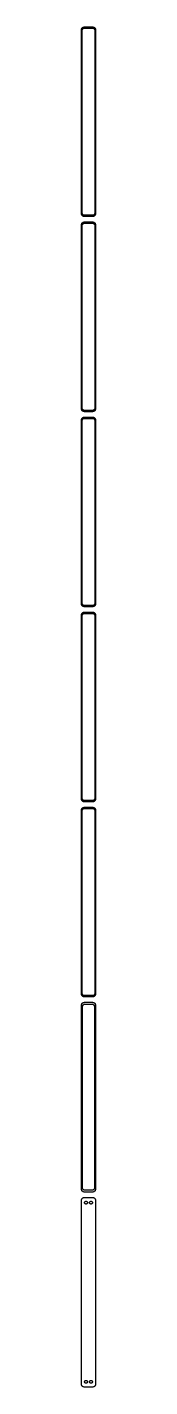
# Model space of a CAD drawing. Header units: metres. Extents: x -11 to 11, y 4268 to 8668.
# Drawn here: x -11 to 11, y 4268 to 6316 of the extents above; entities that cross this region are included whole.
import ezdxf

# ---------------------------------------------------------------- set-up
doc = ezdxf.new("R2010")
doc.units = ezdxf.units.M

msp = doc.modelspace()

# ---------------------------------------------------------------- linework, layer by layer
for p, q in [((-11.2106, 6312.13), (-11.25, 6311.5)), ((-11.25, 6311.5), (-11.25, 6036.5)), ((-11.0929, 6312.74), (-11.2106, 6312.13)), ((-10.8989, 6313.34), (-11.0929, 6312.74)), ((-10.6315, 6313.91), (-10.8989, 6313.34)), ((-10.2951, 6314.44), (-10.6315, 6313.91)), ((-9.89484, 6314.92), (-10.2951, 6314.44)), ((-9.43712, 6315.35), (-9.89484, 6314.92)), ((-9.75, 6311), (-9.71844, 6311.5)), ((-9.75, 6037), (-9.75, 6311)), ((-9.71844, 6311.5), (-9.62433, 6311.99)), ((-9.62433, 6311.99), (-9.4691, 6312.47)), ((-9.4691, 6312.47), (-9.25522, 6312.93)), ((-8.92912, 6315.72), (-9.43712, 6315.35)), ((-9.25522, 6312.93), (-8.98605, 6313.35)), ((-8.98605, 6313.35), (-8.66586, 6313.74)), ((-8.37889, 6316.02), (-8.92912, 6315.72)), ((-8.66586, 6313.74), (-8.29968, 6314.08)), ((-7.79507, 6316.26), (-8.37889, 6316.02)), ((-8.29968, 6314.08), (-7.8933, 6314.38)), ((-7.8933, 6314.38), (-7.45311, 6314.62)), ((-7.1869, 6316.41), (-7.79507, 6316.26)), ((-7.45311, 6314.62), (-6.98605, 6314.8)), ((-6.56395, 6316.49), (-7.1869, 6316.41)), ((-6.98605, 6314.8), (-6.49951, 6314.93)), ((6.56395, 6316.49), (-6.56395, 6316.49)), ((-6.49951, 6314.93), (-6.00116, 6314.99)), ((-6.00116, 6314.99), (6.00116, 6314.99)), ((6.00116, 6314.99), (6.49951, 6314.93)), ((6.49951, 6314.93), (6.98605, 6314.8)), ((7.1869, 6316.41), (6.56395, 6316.49)), ((6.98605, 6314.8), (7.45311, 6314.62)), ((7.79507, 6316.26), (7.1869, 6316.41)), ((7.45311, 6314.62), (7.8933, 6314.38)), ((8.37889, 6316.02), (7.79507, 6316.26)), ((7.8933, 6314.38), (8.29968, 6314.08)), ((8.29968, 6314.08), (8.66586, 6313.74)), ((8.92912, 6315.72), (8.37889, 6316.02)), ((8.66586, 6313.74), (8.98605, 6313.35)), ((9.43712, 6315.35), (8.92912, 6315.72)), ((8.98605, 6313.35), (9.25522, 6312.93)), ((9.25522, 6312.93), (9.4691, 6312.47)), ((9.89484, 6314.92), (9.43712, 6315.35)), ((9.4691, 6312.47), (9.62433, 6311.99)), ((9.62433, 6311.99), (9.71844, 6311.5)), ((9.71844, 6311.5), (9.75, 6311)), ((9.75, 6311), (9.75, 6037)), ((10.2951, 6314.44), (9.89484, 6314.92)), ((10.6315, 6313.91), (10.2951, 6314.44)), ((10.8989, 6313.34), (10.6315, 6313.91)), ((11.0929, 6312.74), (10.8989, 6313.34)), ((11.2106, 6312.13), (11.0929, 6312.74)), ((11.25, 6311.5), (11.2106, 6312.13)), ((11.25, 6036.5), (11.25, 6311.5)), ((-11.25, 6036.5), (-11.2106, 6035.87)), ((-11.2106, 6035.87), (-11.0929, 6035.26)), ((-11.0929, 6035.26), (-10.8989, 6034.66)), ((-10.8989, 6034.66), (-10.6315, 6034.09)), ((-10.6315, 6034.09), (-10.2951, 6033.56)), ((-10.2951, 6033.56), (-9.89484, 6033.08)), ((-9.89484, 6033.08), (-9.43712, 6032.65)), ((-9.71844, 6036.5), (-9.75, 6037)), ((-9.62433, 6036.01), (-9.71844, 6036.5)), ((-9.4691, 6035.53), (-9.62433, 6036.01)), ((-9.25522, 6035.07), (-9.4691, 6035.53)), ((-9.43712, 6032.65), (-8.92912, 6032.28)), ((-8.98605, 6034.65), (-9.25522, 6035.07)), ((-8.66586, 6034.26), (-8.98605, 6034.65)), ((-8.92912, 6032.28), (-8.37889, 6031.98)), ((-8.29968, 6033.92), (-8.66586, 6034.26)), ((-8.37889, 6031.98), (-7.79507, 6031.74)), ((-7.8933, 6033.62), (-8.29968, 6033.92)), ((-7.45311, 6033.38), (-7.8933, 6033.62)), ((-7.79507, 6031.74), (-7.1869, 6031.59)), ((-6.98605, 6033.2), (-7.45311, 6033.38)), ((-7.1869, 6031.59), (-6.56395, 6031.51)), ((-6.49951, 6033.07), (-6.98605, 6033.2)), ((-6.56395, 6031.51), (6.56395, 6031.51)), ((-6.00116, 6033.01), (-6.49951, 6033.07)), ((6.00116, 6033.01), (-6.00116, 6033.01)), ((6.49951, 6033.07), (6.00116, 6033.01)), ((6.98605, 6033.2), (6.49951, 6033.07)), ((6.56395, 6031.51), (7.1869, 6031.59)), ((7.45311, 6033.38), (6.98605, 6033.2)), ((7.1869, 6031.59), (7.79507, 6031.74)), ((7.8933, 6033.62), (7.45311, 6033.38)), ((7.79507, 6031.74), (8.37889, 6031.98)), ((8.29968, 6033.92), (7.8933, 6033.62)), ((8.66586, 6034.26), (8.29968, 6033.92)), ((8.37889, 6031.98), (8.92912, 6032.28)), ((8.98605, 6034.65), (8.66586, 6034.26)), ((8.92912, 6032.28), (9.43712, 6032.65)), ((9.25522, 6035.07), (8.98605, 6034.65)), ((9.4691, 6035.53), (9.25522, 6035.07)), ((9.43712, 6032.65), (9.89484, 6033.08)), ((9.62433, 6036.01), (9.4691, 6035.53)), ((9.71844, 6036.5), (9.62433, 6036.01)), ((9.75, 6037), (9.71844, 6036.5)), ((9.89484, 6033.08), (10.2951, 6033.56)), ((10.2951, 6033.56), (10.6315, 6034.09)), ((10.6315, 6034.09), (10.8989, 6034.66)), ((10.8989, 6034.66), (11.0929, 6035.26)), ((11.0929, 6035.26), (11.2106, 6035.87)), ((11.2106, 6035.87), (11.25, 6036.5)), ((-11.2106, 6018.13), (-11.25, 6017.5)), ((-11.25, 6017.5), (-11.25, 5742.5)), ((-11.0929, 6018.74), (-11.2106, 6018.13)), ((-10.8989, 6019.34), (-11.0929, 6018.74)), ((-10.6315, 6019.91), (-10.8989, 6019.34)), ((-10.2951, 6020.44), (-10.6315, 6019.91)), ((-9.89484, 6020.92), (-10.2951, 6020.44)), ((-9.43712, 6021.35), (-9.89484, 6020.92)), ((-9.75, 6017), (-9.71844, 6017.5)), ((-9.75, 5743), (-9.75, 6017)), ((-9.71844, 6017.5), (-9.62433, 6017.99)), ((-9.62433, 6017.99), (-9.4691, 6018.47)), ((-9.4691, 6018.47), (-9.25522, 6018.93)), ((-8.92912, 6021.72), (-9.43712, 6021.35)), ((-9.25522, 6018.93), (-8.98605, 6019.35)), ((-8.98605, 6019.35), (-8.66586, 6019.74)), ((-8.37889, 6022.02), (-8.92912, 6021.72)), ((-8.66586, 6019.74), (-8.29968, 6020.08)), ((-7.79507, 6022.26), (-8.37889, 6022.02)), ((-8.29968, 6020.08), (-7.8933, 6020.38)), ((-7.8933, 6020.38), (-7.45311, 6020.62)), ((-7.1869, 6022.41), (-7.79507, 6022.26)), ((-7.45311, 6020.62), (-6.98605, 6020.8)), ((-6.56395, 6022.49), (-7.1869, 6022.41)), ((-6.98605, 6020.8), (-6.49951, 6020.93)), ((6.56395, 6022.49), (-6.56395, 6022.49)), ((-6.49951, 6020.93), (-6.00116, 6020.99)), ((-6.00116, 6020.99), (6.00116, 6020.99)), ((6.00116, 6020.99), (6.49951, 6020.93)), ((6.49951, 6020.93), (6.98605, 6020.8)), ((7.1869, 6022.41), (6.56395, 6022.49)), ((6.98605, 6020.8), (7.45311, 6020.62)), ((7.79507, 6022.26), (7.1869, 6022.41)), ((7.45311, 6020.62), (7.8933, 6020.38)), ((8.37889, 6022.02), (7.79507, 6022.26)), ((7.8933, 6020.38), (8.29968, 6020.08)), ((8.29968, 6020.08), (8.66586, 6019.74)), ((8.92912, 6021.72), (8.37889, 6022.02)), ((8.66586, 6019.74), (8.98605, 6019.35)), ((9.43712, 6021.35), (8.92912, 6021.72)), ((8.98605, 6019.35), (9.25522, 6018.93)), ((9.25522, 6018.93), (9.4691, 6018.47)), ((9.89484, 6020.92), (9.43712, 6021.35)), ((9.4691, 6018.47), (9.62433, 6017.99)), ((9.62433, 6017.99), (9.71844, 6017.5)), ((9.71844, 6017.5), (9.75, 6017)), ((9.75, 6017), (9.75, 5743)), ((10.2951, 6020.44), (9.89484, 6020.92)), ((10.6315, 6019.91), (10.2951, 6020.44)), ((10.8989, 6019.34), (10.6315, 6019.91)), ((11.0929, 6018.74), (10.8989, 6019.34)), ((11.2106, 6018.13), (11.0929, 6018.74)), ((11.25, 6017.5), (11.2106, 6018.13)), ((11.25, 5742.5), (11.25, 6017.5)), ((-11.25, 5742.5), (-11.2106, 5741.87)), ((-11.2106, 5741.87), (-11.0929, 5741.26)), ((-11.0929, 5741.26), (-10.8989, 5740.66)), ((-10.8989, 5740.66), (-10.6315, 5740.09)), ((-10.6315, 5740.09), (-10.2951, 5739.56)), ((-10.2951, 5739.56), (-9.89484, 5739.08)), ((-9.89484, 5739.08), (-9.43712, 5738.65)), ((-9.71844, 5742.5), (-9.75, 5743)), ((-9.62433, 5742.01), (-9.71844, 5742.5)), ((-9.4691, 5741.53), (-9.62433, 5742.01)), ((-9.25522, 5741.07), (-9.4691, 5741.53)), ((-9.43712, 5738.65), (-8.92912, 5738.28)), ((-8.98605, 5740.65), (-9.25522, 5741.07)), ((-8.66586, 5740.26), (-8.98605, 5740.65)), ((-8.92912, 5738.28), (-8.37889, 5737.98)), ((-8.29968, 5739.92), (-8.66586, 5740.26)), ((-8.37889, 5737.98), (-7.79507, 5737.74)), ((-7.8933, 5739.62), (-8.29968, 5739.92)), ((-7.45311, 5739.38), (-7.8933, 5739.62)), ((-7.79507, 5737.74), (-7.1869, 5737.59)), ((-6.98605, 5739.2), (-7.45311, 5739.38)), ((-7.1869, 5737.59), (-6.56395, 5737.51)), ((-6.49951, 5739.07), (-6.98605, 5739.2)), ((-6.56395, 5737.51), (6.56395, 5737.51)), ((-6.00116, 5739.01), (-6.49951, 5739.07)), ((6.00116, 5739.01), (-6.00116, 5739.01)), ((6.49951, 5739.07), (6.00116, 5739.01)), ((6.98605, 5739.2), (6.49951, 5739.07)), ((6.56395, 5737.51), (7.1869, 5737.59)), ((7.45311, 5739.38), (6.98605, 5739.2)), ((7.1869, 5737.59), (7.79507, 5737.74)), ((7.8933, 5739.62), (7.45311, 5739.38)), ((7.79507, 5737.74), (8.37889, 5737.98)), ((8.29968, 5739.92), (7.8933, 5739.62)), ((8.66586, 5740.26), (8.29968, 5739.92)), ((8.37889, 5737.98), (8.92912, 5738.28)), ((8.98605, 5740.65), (8.66586, 5740.26)), ((8.92912, 5738.28), (9.43712, 5738.65)), ((9.25522, 5741.07), (8.98605, 5740.65)), ((9.4691, 5741.53), (9.25522, 5741.07)), ((9.43712, 5738.65), (9.89484, 5739.08)), ((9.62433, 5742.01), (9.4691, 5741.53)), ((9.71844, 5742.5), (9.62433, 5742.01)), ((9.75, 5743), (9.71844, 5742.5)), ((9.89484, 5739.08), (10.2951, 5739.56)), ((10.2951, 5739.56), (10.6315, 5740.09)), ((10.6315, 5740.09), (10.8989, 5740.66)), ((10.8989, 5740.66), (11.0929, 5741.26)), ((11.0929, 5741.26), (11.2106, 5741.87)), ((11.2106, 5741.87), (11.25, 5742.5)), ((-11.2106, 5724.13), (-11.25, 5723.5)), ((-11.25, 5723.5), (-11.25, 5448.5)), ((-11.0929, 5724.74), (-11.2106, 5724.13)), ((-10.8989, 5725.34), (-11.0929, 5724.74)), ((-10.6315, 5725.91), (-10.8989, 5725.34)), ((-10.2951, 5726.44), (-10.6315, 5725.91)), ((-9.89484, 5726.92), (-10.2951, 5726.44)), ((-9.43712, 5727.35), (-9.89484, 5726.92)), ((-9.75, 5723), (-9.71844, 5723.5)), ((-9.75, 5449), (-9.75, 5723)), ((-9.71844, 5723.5), (-9.62433, 5723.99)), ((-9.62433, 5723.99), (-9.4691, 5724.47)), ((-9.4691, 5724.47), (-9.25522, 5724.93)), ((-8.92912, 5727.72), (-9.43712, 5727.35)), ((-9.25522, 5724.93), (-8.98605, 5725.35)), ((-8.98605, 5725.35), (-8.66586, 5725.74)), ((-8.37889, 5728.02), (-8.92912, 5727.72)), ((-8.66586, 5725.74), (-8.29968, 5726.08)), ((-7.79507, 5728.26), (-8.37889, 5728.02)), ((-8.29968, 5726.08), (-7.8933, 5726.38)), ((-7.8933, 5726.38), (-7.45311, 5726.62)), ((-7.1869, 5728.41), (-7.79507, 5728.26)), ((-7.45311, 5726.62), (-6.98605, 5726.8)), ((-6.56395, 5728.49), (-7.1869, 5728.41)), ((-6.98605, 5726.8), (-6.49951, 5726.93)), ((6.56395, 5728.49), (-6.56395, 5728.49)), ((-6.49951, 5726.93), (-6.00116, 5726.99)), ((-6.00116, 5726.99), (6.00116, 5726.99)), ((6.00116, 5726.99), (6.49951, 5726.93)), ((6.49951, 5726.93), (6.98605, 5726.8)), ((7.1869, 5728.41), (6.56395, 5728.49)), ((6.98605, 5726.8), (7.45311, 5726.62)), ((7.79507, 5728.26), (7.1869, 5728.41)), ((7.45311, 5726.62), (7.8933, 5726.38)), ((8.37889, 5728.02), (7.79507, 5728.26)), ((7.8933, 5726.38), (8.29968, 5726.08)), ((8.29968, 5726.08), (8.66586, 5725.74)), ((8.92912, 5727.72), (8.37889, 5728.02)), ((8.66586, 5725.74), (8.98605, 5725.35)), ((9.43712, 5727.35), (8.92912, 5727.72)), ((8.98605, 5725.35), (9.25522, 5724.93)), ((9.25522, 5724.93), (9.4691, 5724.47)), ((9.89484, 5726.92), (9.43712, 5727.35)), ((9.4691, 5724.47), (9.62433, 5723.99)), ((9.62433, 5723.99), (9.71844, 5723.5)), ((9.71844, 5723.5), (9.75, 5723)), ((9.75, 5723), (9.75, 5449)), ((10.2951, 5726.44), (9.89484, 5726.92)), ((10.6315, 5725.91), (10.2951, 5726.44)), ((10.8989, 5725.34), (10.6315, 5725.91)), ((11.0929, 5724.74), (10.8989, 5725.34)), ((11.2106, 5724.13), (11.0929, 5724.74)), ((11.25, 5723.5), (11.2106, 5724.13)), ((11.25, 5448.5), (11.25, 5723.5)), ((-11.25, 5448.5), (-11.2106, 5447.87)), ((-11.2106, 5430.13), (-11.25, 5429.5)), ((-11.2106, 5447.87), (-11.0929, 5447.26)), ((-11.0929, 5430.74), (-11.2106, 5430.13)), ((-11.0929, 5447.26), (-10.8989, 5446.66)), ((-10.8989, 5431.34), (-11.0929, 5430.74)), ((-10.8989, 5446.66), (-10.6315, 5446.09)), ((-10.6315, 5431.91), (-10.8989, 5431.34)), ((-10.6315, 5446.09), (-10.2951, 5445.56)), ((-10.2951, 5432.44), (-10.6315, 5431.91)), ((-10.2951, 5445.56), (-9.89484, 5445.08)), ((-9.89484, 5432.92), (-10.2951, 5432.44)), ((-9.89484, 5445.08), (-9.43712, 5444.65)), ((-9.43712, 5433.35), (-9.89484, 5432.92)), ((-9.71844, 5448.5), (-9.75, 5449)), ((-9.62433, 5448.01), (-9.71844, 5448.5)), ((-9.71844, 5429.5), (-9.62433, 5429.99)), ((-9.4691, 5447.53), (-9.62433, 5448.01)), ((-9.62433, 5429.99), (-9.4691, 5430.47)), ((-9.25522, 5447.07), (-9.4691, 5447.53)), ((-9.4691, 5430.47), (-9.25522, 5430.93)), ((-9.43712, 5444.65), (-8.92912, 5444.28)), ((-8.92912, 5433.72), (-9.43712, 5433.35)), ((-8.98605, 5446.65), (-9.25522, 5447.07)), ((-9.25522, 5430.93), (-8.98605, 5431.35)), ((-8.66586, 5446.26), (-8.98605, 5446.65)), ((-8.98605, 5431.35), (-8.66586, 5431.74)), ((-8.92912, 5444.28), (-8.37889, 5443.98)), ((-8.37889, 5434.02), (-8.92912, 5433.72)), ((-8.29968, 5445.92), (-8.66586, 5446.26)), ((-8.66586, 5431.74), (-8.29968, 5432.08)), ((-8.37889, 5443.98), (-7.79507, 5443.74)), ((-7.79507, 5434.26), (-8.37889, 5434.02)), ((-7.8933, 5445.62), (-8.29968, 5445.92)), ((-8.29968, 5432.08), (-7.8933, 5432.38)), ((-7.45311, 5445.38), (-7.8933, 5445.62)), ((-7.8933, 5432.38), (-7.45311, 5432.62)), ((-7.79507, 5443.74), (-7.1869, 5443.59)), ((-7.1869, 5434.41), (-7.79507, 5434.26)), ((-6.98605, 5445.2), (-7.45311, 5445.38)), ((-7.45311, 5432.62), (-6.98605, 5432.8)), ((-7.1869, 5443.59), (-6.56395, 5443.51)), ((-6.56395, 5434.49), (-7.1869, 5434.41)), ((-6.49951, 5445.07), (-6.98605, 5445.2)), ((-6.98605, 5432.8), (-6.49951, 5432.93)), ((-6.56395, 5443.51), (6.56395, 5443.51)), ((6.56395, 5434.49), (-6.56395, 5434.49)), ((-6.00116, 5445.01), (-6.49951, 5445.07)), ((-6.49951, 5432.93), (-6.00116, 5432.99)), ((6.00116, 5445.01), (-6.00116, 5445.01)), ((-6.00116, 5432.99), (6.00116, 5432.99)), ((6.49951, 5445.07), (6.00116, 5445.01)), ((6.00116, 5432.99), (6.49951, 5432.93)), ((6.98605, 5445.2), (6.49951, 5445.07)), ((6.49951, 5432.93), (6.98605, 5432.8)), ((6.56395, 5443.51), (7.1869, 5443.59)), ((7.1869, 5434.41), (6.56395, 5434.49)), ((7.45311, 5445.38), (6.98605, 5445.2)), ((6.98605, 5432.8), (7.45311, 5432.62)), ((7.1869, 5443.59), (7.79507, 5443.74)), ((7.79507, 5434.26), (7.1869, 5434.41)), ((7.8933, 5445.62), (7.45311, 5445.38)), ((7.45311, 5432.62), (7.8933, 5432.38)), ((7.79507, 5443.74), (8.37889, 5443.98)), ((8.37889, 5434.02), (7.79507, 5434.26)), ((8.29968, 5445.92), (7.8933, 5445.62)), ((7.8933, 5432.38), (8.29968, 5432.08)), ((8.66586, 5446.26), (8.29968, 5445.92)), ((8.29968, 5432.08), (8.66586, 5431.74)), ((8.37889, 5443.98), (8.92912, 5444.28)), ((8.92912, 5433.72), (8.37889, 5434.02)), ((8.98605, 5446.65), (8.66586, 5446.26)), ((8.66586, 5431.74), (8.98605, 5431.35)), ((8.92912, 5444.28), (9.43712, 5444.65)), ((9.43712, 5433.35), (8.92912, 5433.72)), ((9.25522, 5447.07), (8.98605, 5446.65)), ((8.98605, 5431.35), (9.25522, 5430.93)), ((9.4691, 5447.53), (9.25522, 5447.07)), ((9.25522, 5430.93), (9.4691, 5430.47)), ((9.43712, 5444.65), (9.89484, 5445.08)), ((9.89484, 5432.92), (9.43712, 5433.35)), ((9.62433, 5448.01), (9.4691, 5447.53)), ((9.4691, 5430.47), (9.62433, 5429.99)), ((9.71844, 5448.5), (9.62433, 5448.01)), ((9.62433, 5429.99), (9.71844, 5429.5)), ((9.75, 5449), (9.71844, 5448.5)), ((9.89484, 5445.08), (10.2951, 5445.56)), ((10.2951, 5432.44), (9.89484, 5432.92)), ((10.2951, 5445.56), (10.6315, 5446.09)), ((10.6315, 5431.91), (10.2951, 5432.44)), ((10.6315, 5446.09), (10.8989, 5446.66)), ((10.8989, 5431.34), (10.6315, 5431.91)), ((10.8989, 5446.66), (11.0929, 5447.26)), ((11.0929, 5430.74), (10.8989, 5431.34)), ((11.0929, 5447.26), (11.2106, 5447.87)), ((11.2106, 5430.13), (11.0929, 5430.74)), ((11.2106, 5447.87), (11.25, 5448.5)), ((11.25, 5429.5), (11.2106, 5430.13)), ((-11.25, 5429.5), (-11.25, 5154.5)), ((-9.75, 5429), (-9.71844, 5429.5)), ((-9.75, 5155), (-9.75, 5429)), ((9.71844, 5429.5), (9.75, 5429)), ((9.75, 5429), (9.75, 5155)), ((11.25, 5154.5), (11.25, 5429.5)), ((-11.25, 5154.5), (-11.2106, 5153.87)), ((-11.2106, 5153.87), (-11.0929, 5153.26)), ((-11.0929, 5153.26), (-10.8989, 5152.66)), ((-10.8989, 5152.66), (-10.6315, 5152.09)), ((-10.6315, 5152.09), (-10.2951, 5151.56)), ((-10.2951, 5151.56), (-9.89484, 5151.08)), ((-9.89484, 5151.08), (-9.43712, 5150.65)), ((-9.71844, 5154.5), (-9.75, 5155)), ((-9.62433, 5154.01), (-9.71844, 5154.5)), ((-9.4691, 5153.53), (-9.62433, 5154.01)), ((-9.25522, 5153.07), (-9.4691, 5153.53)), ((-9.43712, 5150.65), (-8.92912, 5150.28)), ((-8.98605, 5152.65), (-9.25522, 5153.07)), ((-8.66586, 5152.26), (-8.98605, 5152.65)), ((-8.92912, 5150.28), (-8.37889, 5149.98)), ((-8.29968, 5151.92), (-8.66586, 5152.26)), ((-8.37889, 5149.98), (-7.79507, 5149.74)), ((-7.8933, 5151.62), (-8.29968, 5151.92)), ((-7.45311, 5151.38), (-7.8933, 5151.62)), ((-7.79507, 5149.74), (-7.1869, 5149.59)), ((-6.98605, 5151.2), (-7.45311, 5151.38)), ((-7.1869, 5149.59), (-6.56395, 5149.51)), ((-6.49951, 5151.07), (-6.98605, 5151.2)), ((-6.56395, 5149.51), (6.56395, 5149.51)), ((-6.00116, 5151.01), (-6.49951, 5151.07)), ((6.00116, 5151.01), (-6.00116, 5151.01)), ((6.49951, 5151.07), (6.00116, 5151.01)), ((6.98605, 5151.2), (6.49951, 5151.07)), ((6.56395, 5149.51), (7.1869, 5149.59)), ((7.45311, 5151.38), (6.98605, 5151.2)), ((7.1869, 5149.59), (7.79507, 5149.74)), ((7.8933, 5151.62), (7.45311, 5151.38)), ((7.79507, 5149.74), (8.37889, 5149.98)), ((8.29968, 5151.92), (7.8933, 5151.62)), ((8.66586, 5152.26), (8.29968, 5151.92)), ((8.37889, 5149.98), (8.92912, 5150.28)), ((8.98605, 5152.65), (8.66586, 5152.26)), ((8.92912, 5150.28), (9.43712, 5150.65)), ((9.25522, 5153.07), (8.98605, 5152.65)), ((9.4691, 5153.53), (9.25522, 5153.07)), ((9.43712, 5150.65), (9.89484, 5151.08)), ((9.62433, 5154.01), (9.4691, 5153.53)), ((9.71844, 5154.5), (9.62433, 5154.01)), ((9.75, 5155), (9.71844, 5154.5)), ((9.89484, 5151.08), (10.2951, 5151.56)), ((10.2951, 5151.56), (10.6315, 5152.09)), ((10.6315, 5152.09), (10.8989, 5152.66)), ((10.8989, 5152.66), (11.0929, 5153.26)), ((11.0929, 5153.26), (11.2106, 5153.87)), ((11.2106, 5153.87), (11.25, 5154.5)), ((-11.2106, 5136.13), (-11.25, 5135.5)), ((-11.25, 5135.5), (-11.25, 4860.5)), ((-11.0929, 5136.74), (-11.2106, 5136.13)), ((-10.8989, 5137.34), (-11.0929, 5136.74)), ((-10.6315, 5137.91), (-10.8989, 5137.34)), ((-10.2951, 5138.44), (-10.6315, 5137.91)), ((-9.89484, 5138.92), (-10.2951, 5138.44)), ((-9.43712, 5139.35), (-9.89484, 5138.92)), ((-9.75, 5135), (-9.71844, 5135.5)), ((-9.75, 4861), (-9.75, 5135)), ((-9.71844, 5135.5), (-9.62433, 5135.99)), ((-9.62433, 5135.99), (-9.4691, 5136.47)), ((-9.4691, 5136.47), (-9.25522, 5136.93)), ((-8.92912, 5139.72), (-9.43712, 5139.35)), ((-9.25522, 5136.93), (-8.98605, 5137.35)), ((-8.98605, 5137.35), (-8.66586, 5137.74)), ((-8.37889, 5140.02), (-8.92912, 5139.72)), ((-8.66586, 5137.74), (-8.29968, 5138.08)), ((-7.79507, 5140.26), (-8.37889, 5140.02)), ((-8.29968, 5138.08), (-7.8933, 5138.38)), ((-7.8933, 5138.38), (-7.45311, 5138.62)), ((-7.1869, 5140.41), (-7.79507, 5140.26)), ((-7.45311, 5138.62), (-6.98605, 5138.8)), ((-6.56395, 5140.49), (-7.1869, 5140.41)), ((-6.98605, 5138.8), (-6.49951, 5138.93)), ((6.56395, 5140.49), (-6.56395, 5140.49)), ((-6.49951, 5138.93), (-6.00116, 5138.99)), ((-6.00116, 5138.99), (6.00116, 5138.99)), ((6.00116, 5138.99), (6.49951, 5138.93)), ((6.49951, 5138.93), (6.98605, 5138.8)), ((7.1869, 5140.41), (6.56395, 5140.49)), ((6.98605, 5138.8), (7.45311, 5138.62)), ((7.79507, 5140.26), (7.1869, 5140.41)), ((7.45311, 5138.62), (7.8933, 5138.38)), ((8.37889, 5140.02), (7.79507, 5140.26)), ((7.8933, 5138.38), (8.29968, 5138.08)), ((8.29968, 5138.08), (8.66586, 5137.74)), ((8.92912, 5139.72), (8.37889, 5140.02)), ((8.66586, 5137.74), (8.98605, 5137.35)), ((9.43712, 5139.35), (8.92912, 5139.72)), ((8.98605, 5137.35), (9.25522, 5136.93)), ((9.25522, 5136.93), (9.4691, 5136.47)), ((9.89484, 5138.92), (9.43712, 5139.35)), ((9.4691, 5136.47), (9.62433, 5135.99)), ((9.62433, 5135.99), (9.71844, 5135.5)), ((9.71844, 5135.5), (9.75, 5135)), ((9.75, 5135), (9.75, 4861)), ((10.2951, 5138.44), (9.89484, 5138.92)), ((10.6315, 5137.91), (10.2951, 5138.44)), ((10.8989, 5137.34), (10.6315, 5137.91)), ((11.0929, 5136.74), (10.8989, 5137.34)), ((11.2106, 5136.13), (11.0929, 5136.74)), ((11.25, 5135.5), (11.2106, 5136.13)), ((11.25, 4860.5), (11.25, 5135.5)), ((-11.25, 4860.5), (-11.2106, 4859.87)), ((-11.2106, 4859.87), (-11.0929, 4859.26)), ((-11.0929, 4859.26), (-10.8989, 4858.66)), ((-10.8989, 4858.66), (-10.6315, 4858.09)), ((-10.6315, 4858.09), (-10.2951, 4857.56)), ((-10.2951, 4857.56), (-9.89484, 4857.08)), ((-9.89484, 4857.08), (-9.43712, 4856.65)), ((-9.71844, 4860.5), (-9.75, 4861)), ((-9.62433, 4860.01), (-9.71844, 4860.5)), ((-9.4691, 4859.53), (-9.62433, 4860.01)), ((-9.25522, 4859.07), (-9.4691, 4859.53)), ((-9.43712, 4856.65), (-8.92912, 4856.28)), ((-8.98605, 4858.65), (-9.25522, 4859.07)), ((-8.66586, 4858.26), (-8.98605, 4858.65)), ((-8.92912, 4856.28), (-8.37889, 4855.98)), ((-8.29968, 4857.92), (-8.66586, 4858.26)), ((-7.8933, 4857.62), (-8.29968, 4857.92)), ((-7.45311, 4857.38), (-7.8933, 4857.62)), ((-6.98605, 4857.2), (-7.45311, 4857.38)), ((-6.49951, 4857.07), (-6.98605, 4857.2)), ((-6.00116, 4857.01), (-6.49951, 4857.07)), ((6.00116, 4857.01), (-6.00116, 4857.01)), ((6.49951, 4857.07), (6.00116, 4857.01)), ((6.98605, 4857.2), (6.49951, 4857.07)), ((7.45311, 4857.38), (6.98605, 4857.2)), ((7.8933, 4857.62), (7.45311, 4857.38)), ((8.29968, 4857.92), (7.8933, 4857.62)), ((8.66586, 4858.26), (8.29968, 4857.92)), ((8.37889, 4855.98), (8.92912, 4856.28)), ((8.98605, 4858.65), (8.66586, 4858.26)), ((8.92912, 4856.28), (9.43712, 4856.65)), ((9.25522, 4859.07), (8.98605, 4858.65)), ((9.4691, 4859.53), (9.25522, 4859.07)), ((9.43712, 4856.65), (9.89484, 4857.08)), ((9.62433, 4860.01), (9.4691, 4859.53)), ((9.71844, 4860.5), (9.62433, 4860.01)), ((9.75, 4861), (9.71844, 4860.5)), ((9.89484, 4857.08), (10.2951, 4857.56)), ((10.2951, 4857.56), (10.6315, 4858.09)), ((10.6315, 4858.09), (10.8989, 4858.66)), ((10.8989, 4858.66), (11.0929, 4859.26)), ((11.0929, 4859.26), (11.2106, 4859.87)), ((11.2106, 4859.87), (11.25, 4860.5)), ((-11.2106, 4842.13), (-11.25, 4841.5)), ((-11.25, 4841.5), (-11.25, 4566.5)), ((-11.0929, 4842.74), (-11.2106, 4842.13)), ((-10.8989, 4843.34), (-11.0929, 4842.74)), ((-10.6315, 4843.91), (-10.8989, 4843.34)), ((-10.2951, 4844.44), (-10.6315, 4843.91)), ((-9.89484, 4844.92), (-10.2951, 4844.44)), ((-9.43712, 4845.35), (-9.89484, 4844.92)), ((-8.92912, 4845.72), (-9.43712, 4845.35)), ((-8.37889, 4846.02), (-8.92912, 4845.72)), ((-8.86292, 4841), (-8.83836, 4841.39)), ((-8.86292, 4567), (-8.86292, 4841)), ((-8.83836, 4841.39), (-8.76512, 4841.77)), ((-8.76512, 4841.77), (-8.64432, 4842.15)), ((-8.64432, 4842.15), (-8.47786, 4842.5)), ((-8.47786, 4842.5), (-8.2684, 4842.83)), ((-8.37889, 4855.98), (-7.79507, 4855.74)), ((-7.79507, 4846.26), (-8.37889, 4846.02)), ((-8.2684, 4842.83), (-8.01921, 4843.13)), ((-8.01921, 4843.13), (-7.73424, 4843.4)), ((-7.79507, 4855.74), (-7.1869, 4855.59)), ((-7.1869, 4846.41), (-7.79507, 4846.26)), ((-7.73424, 4843.4), (-7.41798, 4843.63)), ((-7.41798, 4843.63), (-7.07541, 4843.82)), ((-7.1869, 4855.59), (-6.56395, 4855.51)), ((-6.56395, 4846.49), (-7.1869, 4846.41)), ((-7.07541, 4843.82), (-6.71194, 4843.96)), ((-6.71194, 4843.96), (-6.3333, 4844.06)), ((-6.56395, 4855.51), (6.56395, 4855.51)), ((6.56395, 4846.49), (-6.56395, 4846.49)), ((-6.3333, 4844.06), (-5.94545, 4844.11)), ((-5.94545, 4844.11), (5.94545, 4844.11)), ((5.94545, 4844.11), (6.3333, 4844.06)), ((6.3333, 4844.06), (6.71194, 4843.96)), ((6.56395, 4855.51), (7.1869, 4855.59)), ((7.1869, 4846.41), (6.56395, 4846.49)), ((6.71194, 4843.96), (7.07541, 4843.82)), ((7.07541, 4843.82), (7.41798, 4843.63)), ((7.1869, 4855.59), (7.79507, 4855.74)), ((7.79507, 4846.26), (7.1869, 4846.41)), ((7.41798, 4843.63), (7.73424, 4843.4)), ((7.73424, 4843.4), (8.01921, 4843.13)), ((7.79507, 4855.74), (8.37889, 4855.98)), ((8.37889, 4846.02), (7.79507, 4846.26)), ((8.01921, 4843.13), (8.2684, 4842.83)), ((8.2684, 4842.83), (8.47786, 4842.5)), ((8.92912, 4845.72), (8.37889, 4846.02)), ((8.47786, 4842.5), (8.64432, 4842.15)), ((8.64432, 4842.15), (8.76512, 4841.77)), ((8.76512, 4841.77), (8.83836, 4841.39)), ((8.83836, 4841.39), (8.86292, 4841)), ((8.86292, 4841), (8.86292, 4567)), ((9.43712, 4845.35), (8.92912, 4845.72)), ((9.89484, 4844.92), (9.43712, 4845.35)), ((10.2951, 4844.44), (9.89484, 4844.92)), ((10.6315, 4843.91), (10.2951, 4844.44)), ((10.8989, 4843.34), (10.6315, 4843.91)), ((11.0929, 4842.74), (10.8989, 4843.34)), ((11.2106, 4842.13), (11.0929, 4842.74)), ((11.25, 4841.5), (11.2106, 4842.13)), ((11.25, 4566.5), (11.25, 4841.5)), ((-11.25, 4566.5), (-11.2106, 4565.87)), ((-11.2106, 4565.87), (-11.0929, 4565.26)), ((-11.0929, 4548.74), (-11.2106, 4548.13)), ((-11.0929, 4565.26), (-10.8989, 4564.66)), ((-10.8989, 4549.34), (-11.0929, 4548.74)), ((-10.8989, 4564.66), (-10.6315, 4564.09)), ((-10.6315, 4549.91), (-10.8989, 4549.34)), ((-10.6315, 4564.09), (-10.2951, 4563.56)), ((-10.2951, 4550.44), (-10.6315, 4549.91)), ((-10.2951, 4563.56), (-9.89484, 4563.08)), ((-9.89484, 4550.92), (-10.2951, 4550.44)), ((-9.89484, 4563.08), (-9.43712, 4562.65)), ((-9.43712, 4551.35), (-9.89484, 4550.92)), ((-9.43712, 4562.65), (-8.92912, 4562.28)), ((-8.92912, 4551.72), (-9.43712, 4551.35)), ((-8.92912, 4562.28), (-8.37889, 4561.98)), ((-8.37889, 4552.02), (-8.92912, 4551.72)), ((-8.83836, 4566.61), (-8.86292, 4567)), ((-8.76512, 4566.23), (-8.83836, 4566.61)), ((-8.64432, 4565.85), (-8.76512, 4566.23)), ((-8.47786, 4565.5), (-8.64432, 4565.85)), ((-8.2684, 4565.17), (-8.47786, 4565.5)), ((-8.37889, 4561.98), (-7.79507, 4561.74)), ((-7.79507, 4552.26), (-8.37889, 4552.02)), ((-8.01921, 4564.87), (-8.2684, 4565.17)), ((-7.73424, 4564.6), (-8.01921, 4564.87)), ((-7.79507, 4561.74), (-7.1869, 4561.59)), ((-7.1869, 4552.41), (-7.79507, 4552.26)), ((-7.41798, 4564.37), (-7.73424, 4564.6)), ((-7.07541, 4564.18), (-7.41798, 4564.37)), ((-7.1869, 4561.59), (-6.56395, 4561.51)), ((-6.56395, 4552.49), (-7.1869, 4552.41)), ((-6.71194, 4564.04), (-7.07541, 4564.18)), ((-6.3333, 4563.94), (-6.71194, 4564.04)), ((-6.56395, 4561.51), (6.56395, 4561.51)), ((6.56395, 4552.49), (-6.56395, 4552.49)), ((-5.94545, 4563.89), (-6.3333, 4563.94)), ((5.94545, 4563.89), (-5.94545, 4563.89)), ((6.3333, 4563.94), (5.94545, 4563.89)), ((6.71194, 4564.04), (6.3333, 4563.94)), ((6.56395, 4561.51), (7.1869, 4561.59)), ((7.1869, 4552.41), (6.56395, 4552.49)), ((7.07541, 4564.18), (6.71194, 4564.04)), ((7.41798, 4564.37), (7.07541, 4564.18)), ((7.1869, 4561.59), (7.79507, 4561.74)), ((7.79507, 4552.26), (7.1869, 4552.41)), ((7.73424, 4564.6), (7.41798, 4564.37)), ((8.01921, 4564.87), (7.73424, 4564.6)), ((7.79507, 4561.74), (8.37889, 4561.98)), ((8.37889, 4552.02), (7.79507, 4552.26)), ((8.2684, 4565.17), (8.01921, 4564.87)), ((8.47786, 4565.5), (8.2684, 4565.17)), ((8.37889, 4561.98), (8.92912, 4562.28)), ((8.92912, 4551.72), (8.37889, 4552.02)), ((8.64432, 4565.85), (8.47786, 4565.5)), ((8.76512, 4566.23), (8.64432, 4565.85)), ((8.83836, 4566.61), (8.76512, 4566.23)), ((8.86292, 4567), (8.83836, 4566.61)), ((8.92912, 4562.28), (9.43712, 4562.65)), ((9.43712, 4551.35), (8.92912, 4551.72)), ((9.43712, 4562.65), (9.89484, 4563.08)), ((9.89484, 4550.92), (9.43712, 4551.35)), ((9.89484, 4563.08), (10.2951, 4563.56)), ((10.2951, 4550.44), (9.89484, 4550.92)), ((10.2951, 4563.56), (10.6315, 4564.09)), ((10.6315, 4549.91), (10.2951, 4550.44)), ((10.6315, 4564.09), (10.8989, 4564.66)), ((10.8989, 4549.34), (10.6315, 4549.91)), ((10.8989, 4564.66), (11.0929, 4565.26)), ((11.0929, 4548.74), (10.8989, 4549.34)), ((11.0929, 4565.26), (11.2106, 4565.87)), ((11.2106, 4548.13), (11.0929, 4548.74)), ((11.2106, 4565.87), (11.25, 4566.5)), ((-11.2106, 4548.13), (-11.25, 4547.5)), ((-11.25, 4547.5), (-11.25, 4272.5)), ((-5.88528, 4545), (-5.86845, 4545.27)), ((-5.86845, 4544.73), (-5.88528, 4545)), ((-5.86845, 4545.27), (-5.81821, 4545.53)), ((-5.81821, 4544.47), (-5.86845, 4544.73)), ((-5.81821, 4545.53), (-5.73534, 4545.79)), ((-5.73534, 4544.21), (-5.81821, 4544.47)), ((-5.73534, 4545.79), (-5.62117, 4546.03)), ((-5.62117, 4543.97), (-5.73534, 4544.21)), ((-5.62117, 4546.03), (-5.47748, 4546.26)), ((-5.47748, 4543.74), (-5.62117, 4543.97)), ((-5.47748, 4546.26), (-5.30655, 4546.46)), ((-5.30655, 4543.54), (-5.47748, 4543.74)), ((-5.30655, 4546.46), (-5.11108, 4546.65)), ((-5.11108, 4543.35), (-5.30655, 4543.54)), ((-5.11108, 4546.65), (-4.89413, 4546.8)), ((-4.89413, 4543.2), (-5.11108, 4543.35)), ((-4.89413, 4546.8), (-4.65915, 4546.93)), ((-4.65915, 4543.07), (-4.89413, 4543.2)), ((-4.65915, 4546.93), (-4.40984, 4547.03)), ((-4.40984, 4542.97), (-4.65915, 4543.07)), ((-4.40984, 4547.03), (-4.1501, 4547.1)), ((-4.1501, 4542.9), (-4.40984, 4542.97)), ((-4.1501, 4547.1), (-3.88406, 4547.13)), ((-3.88406, 4542.87), (-4.1501, 4542.9)), ((-3.88406, 4547.13), (-3.61592, 4547.13)), ((-3.61592, 4542.87), (-3.88406, 4542.87)), ((-3.61592, 4547.13), (-3.34988, 4547.1)), ((-3.34988, 4542.9), (-3.61592, 4542.87)), ((-3.34988, 4547.1), (-3.09015, 4547.03)), ((-3.09015, 4542.97), (-3.34988, 4542.9)), ((-3.09015, 4547.03), (-2.84084, 4546.93)), ((-2.84084, 4543.07), (-3.09015, 4542.97)), ((-2.84084, 4546.93), (-2.60585, 4546.8)), ((-2.60585, 4543.2), (-2.84084, 4543.07)), ((-2.60585, 4546.8), (-2.3889, 4546.65)), ((-2.3889, 4543.35), (-2.60585, 4543.2)), ((-2.3889, 4546.65), (-2.19344, 4546.46)), ((-2.19344, 4543.54), (-2.3889, 4543.35)), ((-2.19344, 4546.46), (-2.02251, 4546.26)), ((-2.02251, 4543.74), (-2.19344, 4543.54)), ((-2.02251, 4546.26), (-1.87881, 4546.03)), ((-1.87881, 4543.97), (-2.02251, 4543.74)), ((-1.87881, 4546.03), (-1.76465, 4545.79)), ((-1.76465, 4544.21), (-1.87881, 4543.97)), ((-1.76465, 4545.79), (-1.68178, 4545.53)), ((-1.68178, 4544.47), (-1.76465, 4544.21)), ((-1.68178, 4545.53), (-1.63153, 4545.27)), ((-1.63153, 4544.73), (-1.68178, 4544.47)), ((-1.63153, 4545.27), (-1.6147, 4545)), ((-1.6147, 4545), (-1.63153, 4544.73)), ((1.6147, 4545), (1.63153, 4545.27)), ((1.63153, 4544.73), (1.6147, 4545)), ((1.63153, 4545.27), (1.68178, 4545.53)), ((1.68178, 4544.47), (1.63153, 4544.73)), ((1.68178, 4545.53), (1.76465, 4545.79)), ((1.76465, 4544.21), (1.68178, 4544.47)), ((1.76465, 4545.79), (1.87881, 4546.03)), ((1.87881, 4543.97), (1.76465, 4544.21)), ((1.87881, 4546.03), (2.02251, 4546.26)), ((2.02251, 4543.74), (1.87881, 4543.97)), ((2.02251, 4546.26), (2.19344, 4546.46)), ((2.19344, 4543.54), (2.02251, 4543.74)), ((2.19344, 4546.46), (2.3889, 4546.65)), ((2.3889, 4543.35), (2.19344, 4543.54)), ((2.3889, 4546.65), (2.60585, 4546.8)), ((2.60585, 4543.2), (2.3889, 4543.35)), ((2.60585, 4546.8), (2.84084, 4546.93)), ((2.84084, 4543.07), (2.60585, 4543.2)), ((2.84084, 4546.93), (3.09015, 4547.03)), ((3.09015, 4542.97), (2.84084, 4543.07)), ((3.09015, 4547.03), (3.34988, 4547.1)), ((3.34988, 4542.9), (3.09015, 4542.97)), ((3.34988, 4547.1), (3.61592, 4547.13)), ((3.61592, 4542.87), (3.34988, 4542.9)), ((3.61592, 4547.13), (3.88406, 4547.13)), ((3.88406, 4542.87), (3.61592, 4542.87)), ((3.88406, 4547.13), (4.1501, 4547.1)), ((4.1501, 4542.9), (3.88406, 4542.87)), ((4.1501, 4547.1), (4.40984, 4547.03)), ((4.40984, 4542.97), (4.1501, 4542.9)), ((4.40984, 4547.03), (4.65915, 4546.93)), ((4.65915, 4543.07), (4.40984, 4542.97)), ((4.65915, 4546.93), (4.89413, 4546.8)), ((4.89413, 4543.2), (4.65915, 4543.07)), ((4.89413, 4546.8), (5.11108, 4546.65)), ((5.11108, 4543.35), (4.89413, 4543.2)), ((5.11108, 4546.65), (5.30655, 4546.46)), ((5.30655, 4543.54), (5.11108, 4543.35)), ((5.30655, 4546.46), (5.47748, 4546.26)), ((5.47748, 4543.74), (5.30655, 4543.54)), ((5.47748, 4546.26), (5.62117, 4546.03)), ((5.62117, 4543.97), (5.47748, 4543.74)), ((5.62117, 4546.03), (5.73534, 4545.79)), ((5.73534, 4544.21), (5.62117, 4543.97)), ((5.73534, 4545.79), (5.81821, 4545.53)), ((5.81821, 4544.47), (5.73534, 4544.21)), ((5.81821, 4545.53), (5.86845, 4545.27)), ((5.86845, 4544.73), (5.81821, 4544.47)), ((5.86845, 4545.27), (5.88528, 4545)), ((5.88528, 4545), (5.86845, 4544.73)), ((11.25, 4547.5), (11.2106, 4548.13)), ((11.25, 4272.5), (11.25, 4547.5)), ((-11.25, 4272.5), (-11.2106, 4271.87)), ((-11.2106, 4271.87), (-11.0929, 4271.26)), ((-11.0929, 4271.26), (-10.8989, 4270.66)), ((-10.8989, 4270.66), (-10.6315, 4270.09)), ((-10.6315, 4270.09), (-10.2951, 4269.56)), ((-10.2951, 4269.56), (-9.89484, 4269.08)), ((-9.89484, 4269.08), (-9.43712, 4268.65)), ((-9.43712, 4268.65), (-8.92912, 4268.28)), ((-8.92912, 4268.28), (-8.37889, 4267.98)), ((-8.37889, 4267.98), (-7.79507, 4267.74)), ((-7.79507, 4267.74), (-7.1869, 4267.59)), ((-7.1869, 4267.59), (-6.56395, 4267.51)), ((-6.56395, 4267.51), (6.56395, 4267.51)), ((-5.88528, 4275), (-5.86845, 4275.27)), ((-5.86845, 4274.73), (-5.88528, 4275)), ((-5.86845, 4275.27), (-5.81821, 4275.53)), ((-5.81821, 4274.47), (-5.86845, 4274.73)), ((-5.81821, 4275.53), (-5.73534, 4275.79)), ((-5.73534, 4274.21), (-5.81821, 4274.47)), ((-5.73534, 4275.79), (-5.62117, 4276.03)), ((-5.62117, 4273.97), (-5.73534, 4274.21)), ((-5.62117, 4276.03), (-5.47748, 4276.26)), ((-5.47748, 4273.74), (-5.62117, 4273.97)), ((-5.47748, 4276.26), (-5.30655, 4276.46)), ((-5.30655, 4273.54), (-5.47748, 4273.74)), ((-5.30655, 4276.46), (-5.11108, 4276.65)), ((-5.11108, 4273.35), (-5.30655, 4273.54)), ((-5.11108, 4276.65), (-4.89413, 4276.8)), ((-4.89413, 4273.2), (-5.11108, 4273.35)), ((-4.89413, 4276.8), (-4.65915, 4276.93)), ((-4.65915, 4273.07), (-4.89413, 4273.2)), ((-4.65915, 4276.93), (-4.40984, 4277.03)), ((-4.40984, 4272.97), (-4.65915, 4273.07)), ((-4.40984, 4277.03), (-4.1501, 4277.1)), ((-4.1501, 4272.9), (-4.40984, 4272.97)), ((-4.1501, 4277.1), (-3.88406, 4277.13)), ((-3.88406, 4272.87), (-4.1501, 4272.9)), ((-3.88406, 4277.13), (-3.61592, 4277.13)), ((-3.61592, 4272.87), (-3.88406, 4272.87)), ((-3.61592, 4277.13), (-3.34988, 4277.1)), ((-3.34988, 4272.9), (-3.61592, 4272.87)), ((-3.34988, 4277.1), (-3.09015, 4277.03)), ((-3.09015, 4272.97), (-3.34988, 4272.9)), ((-3.09015, 4277.03), (-2.84084, 4276.93)), ((-2.84084, 4273.07), (-3.09015, 4272.97)), ((-2.84084, 4276.93), (-2.60585, 4276.8)), ((-2.60585, 4273.2), (-2.84084, 4273.07)), ((-2.60585, 4276.8), (-2.3889, 4276.65)), ((-2.3889, 4273.35), (-2.60585, 4273.2)), ((-2.3889, 4276.65), (-2.19344, 4276.46)), ((-2.19344, 4273.54), (-2.3889, 4273.35)), ((-2.19344, 4276.46), (-2.02251, 4276.26)), ((-2.02251, 4273.74), (-2.19344, 4273.54)), ((-2.02251, 4276.26), (-1.87881, 4276.03)), ((-1.87881, 4273.97), (-2.02251, 4273.74)), ((-1.87881, 4276.03), (-1.76465, 4275.79)), ((-1.76465, 4274.21), (-1.87881, 4273.97)), ((-1.76465, 4275.79), (-1.68178, 4275.53)), ((-1.68178, 4274.47), (-1.76465, 4274.21)), ((-1.68178, 4275.53), (-1.63153, 4275.27)), ((-1.63153, 4274.73), (-1.68178, 4274.47)), ((-1.63153, 4275.27), (-1.6147, 4275)), ((-1.6147, 4275), (-1.63153, 4274.73)), ((1.6147, 4275), (1.63153, 4275.27)), ((1.63153, 4274.73), (1.6147, 4275)), ((1.63153, 4275.27), (1.68178, 4275.53)), ((1.68178, 4274.47), (1.63153, 4274.73)), ((1.68178, 4275.53), (1.76465, 4275.79)), ((1.76465, 4274.21), (1.68178, 4274.47)), ((1.76465, 4275.79), (1.87881, 4276.03)), ((1.87881, 4273.97), (1.76465, 4274.21)), ((1.87881, 4276.03), (2.02251, 4276.26)), ((2.02251, 4273.74), (1.87881, 4273.97)), ((2.02251, 4276.26), (2.19344, 4276.46)), ((2.19344, 4273.54), (2.02251, 4273.74)), ((2.19344, 4276.46), (2.3889, 4276.65)), ((2.3889, 4273.35), (2.19344, 4273.54)), ((2.3889, 4276.65), (2.60585, 4276.8)), ((2.60585, 4273.2), (2.3889, 4273.35)), ((2.60585, 4276.8), (2.84084, 4276.93)), ((2.84084, 4273.07), (2.60585, 4273.2)), ((2.84084, 4276.93), (3.09015, 4277.03)), ((3.09015, 4272.97), (2.84084, 4273.07)), ((3.09015, 4277.03), (3.34988, 4277.1)), ((3.34988, 4272.9), (3.09015, 4272.97)), ((3.34988, 4277.1), (3.61592, 4277.13)), ((3.61592, 4272.87), (3.34988, 4272.9)), ((3.61592, 4277.13), (3.88406, 4277.13)), ((3.88406, 4272.87), (3.61592, 4272.87)), ((3.88406, 4277.13), (4.1501, 4277.1)), ((4.1501, 4272.9), (3.88406, 4272.87)), ((4.1501, 4277.1), (4.40984, 4277.03)), ((4.40984, 4272.97), (4.1501, 4272.9)), ((4.40984, 4277.03), (4.65915, 4276.93)), ((4.65915, 4273.07), (4.40984, 4272.97)), ((4.65915, 4276.93), (4.89413, 4276.8)), ((4.89413, 4273.2), (4.65915, 4273.07)), ((4.89413, 4276.8), (5.11108, 4276.65)), ((5.11108, 4273.35), (4.89413, 4273.2)), ((5.11108, 4276.65), (5.30655, 4276.46)), ((5.30655, 4273.54), (5.11108, 4273.35)), ((5.30655, 4276.46), (5.47748, 4276.26)), ((5.47748, 4273.74), (5.30655, 4273.54)), ((5.47748, 4276.26), (5.62117, 4276.03)), ((5.62117, 4273.97), (5.47748, 4273.74)), ((5.62117, 4276.03), (5.73534, 4275.79)), ((5.73534, 4274.21), (5.62117, 4273.97)), ((5.73534, 4275.79), (5.81821, 4275.53)), ((5.81821, 4274.47), (5.73534, 4274.21)), ((5.81821, 4275.53), (5.86845, 4275.27)), ((5.86845, 4274.73), (5.81821, 4274.47)), ((5.86845, 4275.27), (5.88528, 4275)), ((5.88528, 4275), (5.86845, 4274.73)), ((6.56395, 4267.51), (7.1869, 4267.59)), ((7.1869, 4267.59), (7.79507, 4267.74)), ((7.79507, 4267.74), (8.37889, 4267.98)), ((8.37889, 4267.98), (8.92912, 4268.28)), ((8.92912, 4268.28), (9.43712, 4268.65)), ((9.43712, 4268.65), (9.89484, 4269.08)), ((9.89484, 4269.08), (10.2951, 4269.56)), ((10.2951, 4269.56), (10.6315, 4270.09)), ((10.6315, 4270.09), (10.8989, 4270.66)), ((10.8989, 4270.66), (11.0929, 4271.26)), ((11.0929, 4271.26), (11.2106, 4271.87)), ((11.2106, 4271.87), (11.25, 4272.5))]:
    msp.add_line(p, q)

doc.saveas('drawing.dxf')
